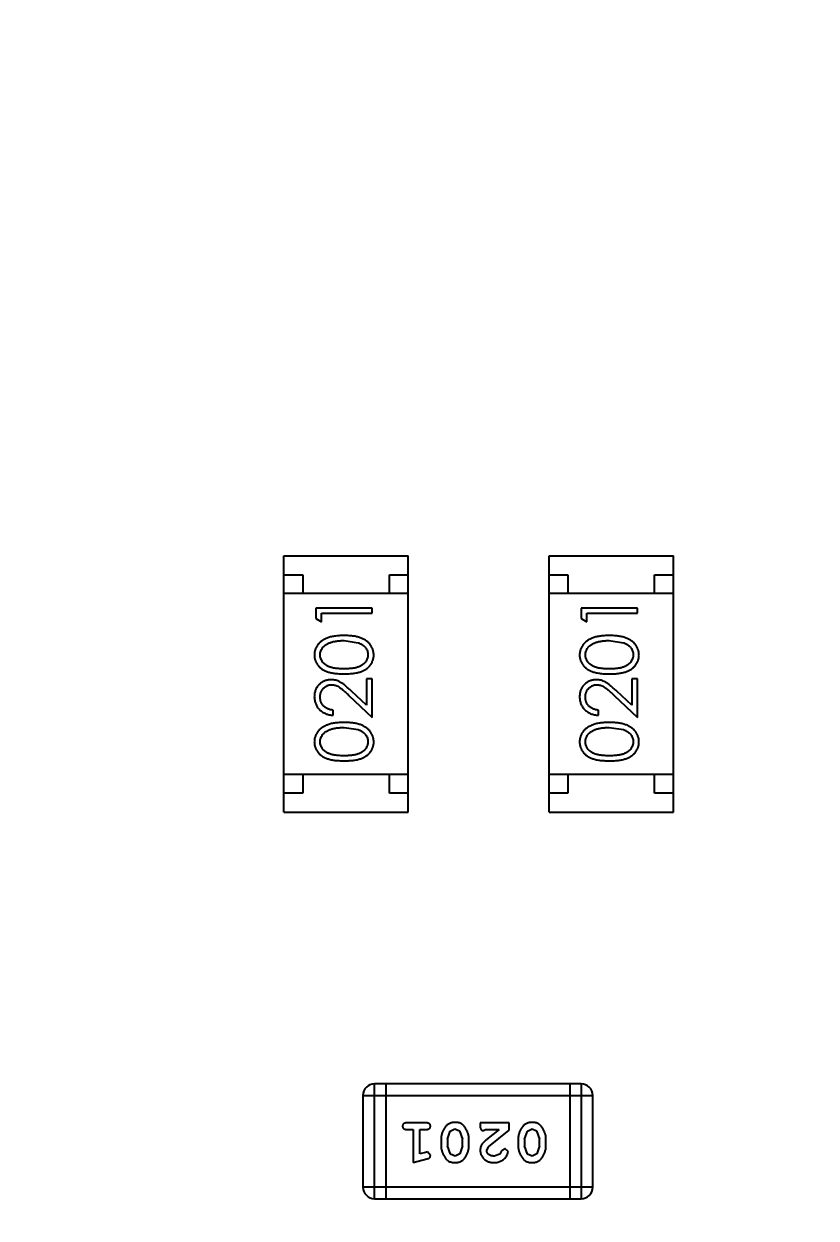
# Model space of a CAD drawing. Header units: inches. Extents: x -37.2 to 29.4, y -3.8 to 37.3.
# Drawn here: x -26.985 to -24.882, y 21.794 to 24.965 of the extents above; entities that cross this region are included whole.
import ezdxf

# ---------------------------------------------------------------- set-up
doc = ezdxf.new("R2010")
doc.units = ezdxf.units.IN
doc.header["$LTSCALE"] = 1.21
doc.header["$MEASUREMENT"] = 0
doc.header["$PDMODE"] = 3
doc.header["$PDSIZE"] = 0.3125
doc.layers.get('0').update_dxf_attribs({"linetype": 'CONTINUOUS'})
doc.layers.get('Defpoints').update_dxf_attribs({"linetype": 'CONTINUOUS'})
doc.layers.add('DIM', color=3, linetype='CONTINUOUS')
doc.styles.get("Standard").update_dxf_attribs({"font": 'txt', "width": 0.8})
doc.dimstyles.get("Standard").update_dxf_attribs({"dimtxt": 0.15625, "dimasz": 0.1875, "dimexe": 0.125, "dimexo": 0.0625, "dimgap": 0.09, "dimtad": 0, "dimtih": 1, "dimtoh": 1, "dimzin": 4, "dimdsep": 46, "dimtxsty": 'STANDARD', "dimblk": '_FILLED', "dimblk1": '_FILLED', "dimblk2": '_FILLED', "dimcen": 0.09, "dimazin": 1, "dimtp": 0.01, "dimtm": 0.01, "dimtfac": 1, "dimtofl": 0, "dimtmove": 0, "dimatfit": 3, "dimldrblk": '_FILLED', "dimfxl": 1, "dimtolj": 1, "dimtzin": 4, "dimarcsym": 0})

# ---------------------------------------------------------------- blocks, each defined once
blk = doc.blocks.new('_FILLED')
at = {"color": 0, "linetype": 'ByBlock'}
blk.add_solid([(0, 0), (-1, 0.1667), (-1, -0.1667)], dxfattribs=at)
blk = doc.blocks.new('*D5')
at = {"layer": 'Defpoints', "color": 0}
for p in [(-36.4962, 28.4485), (-28.0296, 28.4485), (-12.0218, 0.4472)]:
    blk.add_point(p, dxfattribs=at)
at = {"layer": 'DIM', "color": 0, "lineweight": -2}
for p, q in [((-28.0921, 28.4485), (-36.6212, 28.4485)), ((-36.4962, 27.4485), (-36.4962, 16.0045)), ((-36.4962, 1.4472), (-36.4962, 12.8912)), ((-12.0843, 0.4472), (-36.6212, 0.4472))]:
    blk.add_line(p, q, dxfattribs=at)
for p, rotation in [((-36.4962, 28.4485), 90), ((-36.4962, 0.4472), 270)]:
    blk.add_blockref('_FILLED', p, dxfattribs=dict(at, rotation=rotation))
at = {"layer": 'DIM', "color": 0, "insert": (-36.4962, 14.4478), "char_height": 1, "attachment_point": 5, "rotation": 90}
blk.add_mtext('\\A1;28.00', dxfattribs=at)

msp = doc.modelspace()

# ---------------------------------------------------------------- linework, layer by layer
at = {"color": 7, "linetype": 'Continuous'}
for p, q in [((-26.2949, 22.8724), (-26.2949, 23.5524)), ((-26.2949, 23.5524), (-25.9649, 23.5524)), ((-25.9649, 22.8724), (-25.9649, 23.5524)), ((-25.591, 22.8724), (-25.591, 23.5524)), ((-25.591, 23.5524), (-25.261, 23.5524)), ((-25.261, 22.8724), (-25.261, 23.5524)), ((-26.2949, 23.5024), (-26.2449, 23.5024)), ((-26.2449, 23.5024), (-26.2449, 23.4524)), ((-26.0149, 23.4524), (-26.0149, 23.5024)), ((-26.0149, 23.5024), (-25.9649, 23.5024)), ((-25.591, 23.5024), (-25.541, 23.5024)), ((-25.541, 23.5024), (-25.541, 23.4524)), ((-25.311, 23.4524), (-25.311, 23.5024)), ((-25.311, 23.5024), (-25.261, 23.5024)), ((-25.9649, 23.4524), (-26.2949, 23.4524)), ((-25.261, 23.4524), (-25.591, 23.4524)), ((-26.2102, 23.4142), (-26.2102, 23.3865)), ((-26.0602, 23.4142), (-26.2102, 23.4142)), ((-26.0602, 23.4008), (-26.0602, 23.4142)), ((-25.5063, 23.4142), (-25.5063, 23.3864)), ((-25.3563, 23.4142), (-25.5063, 23.4142)), ((-25.3563, 23.4007), (-25.3563, 23.4142)), ((-26.2102, 23.3865), (-26.1948, 23.3777)), ((-26.1948, 23.3777), (-26.1948, 23.4008)), ((-26.1948, 23.4008), (-26.0602, 23.4008)), ((-25.5063, 23.3864), (-25.4909, 23.3776)), ((-25.4909, 23.3776), (-25.4909, 23.4007)), ((-25.4909, 23.4007), (-25.3563, 23.4007)), ((-26.1352, 23.3277), (-26.0975, 23.322)), ((-25.4313, 23.3276), (-25.3936, 23.322)), ((-26.0756, 23.2258), (-26.0756, 23.156)), ((-26.0602, 23.2258), (-26.0756, 23.2258)), ((-26.0602, 23.1238), (-26.0602, 23.2258)), ((-25.3717, 23.2257), (-25.3717, 23.1559)), ((-25.3563, 23.2257), (-25.3717, 23.2257)), ((-25.3563, 23.1238), (-25.3563, 23.2257)), ((-26.1223, 23.182), (-26.0602, 23.1238)), ((-26.0756, 23.156), (-26.1156, 23.1935)), ((-25.4184, 23.182), (-25.3563, 23.1238)), ((-25.3717, 23.1559), (-25.4117, 23.1934)), ((-26.1641, 23.1296), (-26.1641, 23.1431)), ((-25.4602, 23.1296), (-25.4602, 23.143)), ((-26.1352, 23.0969), (-26.0975, 23.0912)), ((-25.4313, 23.0969), (-25.3936, 23.0912)), ((-25.9649, 22.9724), (-26.2949, 22.9724)), ((-26.2449, 22.9724), (-26.2449, 22.9224)), ((-26.0149, 22.9224), (-26.0149, 22.9724)), ((-25.261, 22.9724), (-25.591, 22.9724)), ((-25.541, 22.9724), (-25.541, 22.9224)), ((-25.311, 22.9224), (-25.311, 22.9724)), ((-26.2449, 22.9224), (-26.2949, 22.9224)), ((-25.9649, 22.9224), (-26.0149, 22.9224)), ((-25.541, 22.9224), (-25.591, 22.9224)), ((-25.261, 22.9224), (-25.311, 22.9224)), ((-26.2949, 22.8724), (-25.9649, 22.8724)), ((-25.591, 22.8724), (-25.261, 22.8724)), ((-26.0545, 21.8458), (-26.0545, 22.1506)), ((-25.5058, 22.1505), (-26.0545, 22.1506)), ((-26.024, 22.1506), (-26.024, 21.8458)), ((-25.5363, 22.1505), (-25.5364, 21.8457)), ((-25.5058, 22.1505), (-25.5059, 21.8457)), ((-26.085, 22.1201), (-26.085, 21.8763)), ((-26.085, 22.1201), (-25.4754, 22.1201)), ((-25.4754, 21.8762), (-25.4754, 22.1201)), ((-25.917, 22.0469), (-25.969, 22.0469)), ((-25.7739, 22.0469), (-25.7739, 22.0391)), ((-25.6968, 22.0469), (-25.7739, 22.0469)), ((-25.6968, 22.028), (-25.6968, 22.0469)), ((-25.969, 22.0296), (-25.9517, 22.0296)), ((-25.9517, 22.0296), (-25.9517, 21.9415)), ((-25.9344, 21.9647), (-25.9343, 22.0296)), ((-25.9343, 22.0296), (-25.917, 22.0296)), ((-25.8604, 22.0036), (-25.8532, 22.0254)), ((-25.8532, 22.0254), (-25.8409, 22.0312)), ((-25.8409, 22.0312), (-25.8287, 22.0259)), ((-25.8287, 22.0259), (-25.8211, 22.0036)), ((-25.7652, 22.0265), (-25.7597, 22.0296)), ((-25.7597, 22.0296), (-25.7235, 22.0296)), ((-25.7235, 22.0296), (-25.7571, 22.0026)), ((-25.7518, 21.9831), (-25.6968, 22.028)), ((-25.6559, 22.0036), (-25.6486, 22.0254)), ((-25.6486, 22.0254), (-25.6364, 22.0312)), ((-25.6364, 22.0312), (-25.6242, 22.0259)), ((-25.6242, 22.0259), (-25.6166, 22.0036)), ((-25.8777, 22.0039), (-25.8777, 21.9861)), ((-25.8604, 22.0036), (-25.8604, 21.9864)), ((-25.8528, 21.9641), (-25.8604, 21.9864)), ((-25.8211, 21.9864), (-25.8283, 21.9646)), ((-25.8211, 21.9864), (-25.8211, 22.0036)), ((-25.8038, 21.9861), (-25.8038, 22.0039)), ((-25.7566, 21.9734), (-25.7518, 21.9831)), ((-25.7088, 21.9793), (-25.7173, 21.9727)), ((-25.7, 21.9708), (-25.7088, 21.9793)), ((-25.6732, 22.0039), (-25.6732, 21.9861)), ((-25.6559, 22.0036), (-25.6559, 21.9864)), ((-25.6483, 21.9641), (-25.6559, 21.9864)), ((-25.6166, 21.9864), (-25.6238, 21.9646)), ((-25.6166, 21.9864), (-25.6166, 22.0036)), ((-25.5993, 21.9861), (-25.5993, 22.0039)), ((-25.9517, 21.9415), (-25.9151, 21.9514)), ((-25.9193, 21.9688), (-25.9344, 21.9647)), ((-25.9139, 21.9699), (-25.9193, 21.9688)), ((-25.906, 21.9606), (-25.9139, 21.9699)), ((-25.8407, 21.9588), (-25.8528, 21.9641)), ((-25.8283, 21.9646), (-25.8407, 21.9588)), ((-25.7222, 21.9642), (-25.7371, 21.9588)), ((-25.7173, 21.9727), (-25.7222, 21.9642)), ((-25.6362, 21.9588), (-25.6483, 21.9641)), ((-25.6238, 21.9646), (-25.6362, 21.9588)), ((-25.4754, 21.8762), (-26.085, 21.8763)), ((-26.0545, 21.8458), (-25.5059, 21.8457))]:
    msp.add_line(p, q, dxfattribs=at)
for centre, start, end in [((-26.0545, 22.1201), 89.9955, 179.9955), ((-25.5059, 22.1201), 359.9955, 89.9955), ((-26.0545, 21.8763), 179.9955, 269.9955), ((-25.5059, 21.8762), 269.9955, 359.9955)]:
    msp.add_arc(centre, 0.0305, start, end, dxfattribs=at)
for points, knots in [([(-26.1351, 23.3411), (-26.1374, 23.3411), (-26.1419, 23.3411), (-26.1485, 23.3408), (-26.1547, 23.3402), (-26.1605, 23.3395), (-26.166, 23.3385), (-26.1711, 23.3374), (-26.1759, 23.336), (-26.1803, 23.3344), (-26.1844, 23.3326), (-26.1882, 23.3306), (-26.1918, 23.3285), (-26.1951, 23.3263), (-26.1981, 23.3239), (-26.2009, 23.3213), (-26.2034, 23.3186), (-26.2057, 23.3157), (-26.2077, 23.3127), (-26.2094, 23.3096), (-26.2108, 23.3065), (-26.212, 23.3032), (-26.2129, 23.2999), (-26.2136, 23.2965), (-26.214, 23.2929), (-26.214, 23.2906), (-26.214, 23.2894)], [0, 0, 0, 0, 0.065278, 0.127205, 0.186168, 0.241675, 0.294115, 0.343609, 0.390387, 0.434463, 0.476646, 0.517002, 0.555936, 0.593716, 0.630057, 0.665601, 0.700745, 0.734917, 0.768681, 0.802087, 0.834849, 0.867433, 0.900138, 0.932806, 0.966212, 1, 1, 1, 1]), ([(-26.0564, 23.2894), (-26.0564, 23.2906), (-26.0564, 23.2929), (-26.0569, 23.2964), (-26.0575, 23.2999), (-26.0584, 23.3032), (-26.0597, 23.3065), (-26.0611, 23.3097), (-26.0628, 23.3128), (-26.0648, 23.3158), (-26.0671, 23.3187), (-26.0696, 23.3214), (-26.0724, 23.324), (-26.0754, 23.3264), (-26.0787, 23.3287), (-26.0823, 23.3307), (-26.0861, 23.3327), (-26.0902, 23.3345), (-26.0946, 23.3361), (-26.0993, 23.3374), (-26.1044, 23.3386), (-26.1098, 23.3395), (-26.1157, 23.3402), (-26.1218, 23.3408), (-26.1284, 23.3411), (-26.1328, 23.3411), (-26.1351, 23.3411)], [0, 0, 0, 0, 0.033824, 0.067298, 0.10028, 0.133019, 0.165736, 0.198792, 0.232372, 0.266409, 0.301016, 0.336196, 0.371972, 0.408574, 0.446394, 0.485225, 0.525372, 0.567224, 0.611081, 0.65775, 0.70702, 0.759235, 0.814484, 0.873227, 0.934937, 1, 1, 1, 1]), ([(-25.4312, 23.3411), (-25.4335, 23.3411), (-25.438, 23.341), (-25.4446, 23.3407), (-25.4508, 23.3402), (-25.4566, 23.3395), (-25.4621, 23.3385), (-25.4672, 23.3373), (-25.472, 23.3359), (-25.4764, 23.3343), (-25.4805, 23.3325), (-25.4843, 23.3306), (-25.4879, 23.3285), (-25.4912, 23.3262), (-25.4942, 23.3238), (-25.497, 23.3213), (-25.4995, 23.3185), (-25.5018, 23.3157), (-25.5037, 23.3127), (-25.5054, 23.3096), (-25.5069, 23.3064), (-25.5081, 23.3032), (-25.509, 23.2998), (-25.5097, 23.2964), (-25.5101, 23.2929), (-25.5101, 23.2905), (-25.5101, 23.2893)], [0, 0, 0, 0, 0.065278, 0.127205, 0.186168, 0.241675, 0.294115, 0.343609, 0.390387, 0.434463, 0.476646, 0.517002, 0.555936, 0.593716, 0.630057, 0.665601, 0.700745, 0.734917, 0.768681, 0.802087, 0.834849, 0.867433, 0.900138, 0.932806, 0.966212, 1, 1, 1, 1]), ([(-25.3524, 23.2893), (-25.3525, 23.2905), (-25.3525, 23.2929), (-25.353, 23.2964), (-25.3536, 23.2998), (-25.3545, 23.3032), (-25.3558, 23.3064), (-25.3572, 23.3096), (-25.3589, 23.3127), (-25.3609, 23.3158), (-25.3632, 23.3186), (-25.3657, 23.3214), (-25.3685, 23.324), (-25.3715, 23.3264), (-25.3748, 23.3286), (-25.3784, 23.3307), (-25.3822, 23.3326), (-25.3863, 23.3344), (-25.3907, 23.336), (-25.3954, 23.3373), (-25.4005, 23.3385), (-25.4059, 23.3395), (-25.4118, 23.3402), (-25.4179, 23.3407), (-25.4245, 23.341), (-25.4289, 23.3411), (-25.4312, 23.3411)], [0, 0, 0, 0, 0.033824, 0.067298, 0.10028, 0.133019, 0.165736, 0.198792, 0.232372, 0.266409, 0.301016, 0.336196, 0.371972, 0.408574, 0.446394, 0.485225, 0.525372, 0.567224, 0.611081, 0.65775, 0.70702, 0.759235, 0.814484, 0.873227, 0.934937, 1, 1, 1, 1]), ([(-26.1987, 23.2898), (-26.1986, 23.2915), (-26.1984, 23.2948), (-26.1972, 23.2996), (-26.195, 23.3043), (-26.1927, 23.308), (-26.1904, 23.3109), (-26.1884, 23.3129), (-26.1862, 23.3149), (-26.1837, 23.3167), (-26.181, 23.3184), (-26.178, 23.3199), (-26.1748, 23.3214), (-26.1714, 23.3227), (-26.1677, 23.3239), (-26.1638, 23.3249), (-26.1597, 23.3257), (-26.1553, 23.3265), (-26.1506, 23.327), (-26.1457, 23.3274), (-26.1405, 23.3276), (-26.137, 23.3277), (-26.1352, 23.3277)], [0, 0, 0, 0, 0.059689, 0.119507, 0.181075, 0.246162, 0.279894, 0.314468, 0.350403, 0.387474, 0.426147, 0.466624, 0.508745, 0.553328, 0.600058, 0.649177, 0.700552, 0.754894, 0.811825, 0.871514, 0.934319, 1, 1, 1, 1]), ([(-26.0975, 23.322), (-26.0964, 23.3216), (-26.0944, 23.3209), (-26.0915, 23.3195), (-26.0887, 23.3181), (-26.0862, 23.3165), (-26.0839, 23.3147), (-26.0818, 23.3129), (-26.0799, 23.3109), (-26.0776, 23.308), (-26.0753, 23.3044), (-26.0733, 23.2997), (-26.0719, 23.2948), (-26.0718, 23.2915), (-26.0717, 23.2898)], [0, 0, 0, 0, 0.075949, 0.148549, 0.218996, 0.286119, 0.351826, 0.416074, 0.478265, 0.540325, 0.660405, 0.774606, 0.887187, 1, 1, 1, 1]), ([(-25.4948, 23.2898), (-25.4947, 23.2914), (-25.4945, 23.2947), (-25.4933, 23.2996), (-25.4911, 23.3042), (-25.4888, 23.308), (-25.4865, 23.3108), (-25.4845, 23.3129), (-25.4823, 23.3148), (-25.4798, 23.3166), (-25.4771, 23.3183), (-25.4741, 23.3199), (-25.4709, 23.3213), (-25.4675, 23.3227), (-25.4638, 23.3238), (-25.4599, 23.3249), (-25.4558, 23.3257), (-25.4514, 23.3264), (-25.4467, 23.3269), (-25.4418, 23.3274), (-25.4366, 23.3276), (-25.4331, 23.3276), (-25.4313, 23.3276)], [0, 0, 0, 0, 0.059689, 0.119507, 0.181075, 0.246162, 0.279894, 0.314468, 0.350403, 0.387474, 0.426147, 0.466624, 0.508745, 0.553328, 0.600058, 0.649177, 0.700552, 0.754894, 0.811825, 0.871514, 0.934319, 1, 1, 1, 1]), ([(-25.3936, 23.322), (-25.3925, 23.3216), (-25.3905, 23.3208), (-25.3876, 23.3195), (-25.3848, 23.318), (-25.3823, 23.3164), (-25.38, 23.3147), (-25.3779, 23.3128), (-25.3759, 23.3108), (-25.3737, 23.308), (-25.3713, 23.3043), (-25.3694, 23.2996), (-25.368, 23.2948), (-25.3679, 23.2914), (-25.3678, 23.2898)], [0, 0, 0, 0, 0.075949, 0.148549, 0.218996, 0.286119, 0.351826, 0.416074, 0.478265, 0.540325, 0.660405, 0.774606, 0.887187, 1, 1, 1, 1]), ([(-26.214, 23.2894), (-26.214, 23.2882), (-26.214, 23.2859), (-26.2136, 23.2824), (-26.2129, 23.279), (-26.212, 23.2758), (-26.2108, 23.2725), (-26.2094, 23.2694), (-26.2076, 23.2664), (-26.2057, 23.2634), (-26.2035, 23.2606), (-26.201, 23.258), (-26.1983, 23.2555), (-26.1954, 23.2532), (-26.1921, 23.251), (-26.1887, 23.249), (-26.185, 23.2472), (-26.181, 23.2455), (-26.1767, 23.244), (-26.172, 23.2427), (-26.1669, 23.2416), (-26.1614, 23.2408), (-26.1554, 23.2401), (-26.149, 23.2396), (-26.1422, 23.2393), (-26.1375, 23.2392), (-26.1351, 23.2392)], [0, 0, 0, 0, 0.033742, 0.066533, 0.099153, 0.13154, 0.164087, 0.196563, 0.229707, 0.263315, 0.297504, 0.331686, 0.366482, 0.4021, 0.438958, 0.476748, 0.515985, 0.556589, 0.599519, 0.645765, 0.695487, 0.748721, 0.805687, 0.866754, 0.931405, 1, 1, 1, 1]), ([(-26.1352, 23.2527), (-26.1372, 23.2527), (-26.1411, 23.2527), (-26.1468, 23.253), (-26.1521, 23.2533), (-26.157, 23.2538), (-26.1615, 23.2544), (-26.1656, 23.2553), (-26.1694, 23.2562), (-26.1728, 23.2573), (-26.1759, 23.2585), (-26.1788, 23.2599), (-26.1815, 23.2614), (-26.184, 23.263), (-26.1864, 23.2647), (-26.1885, 23.2666), (-26.1904, 23.2686), (-26.1927, 23.2715), (-26.195, 23.2752), (-26.1972, 23.2799), (-26.1984, 23.2849), (-26.1986, 23.2882), (-26.1987, 23.2898)], [0, 0, 0, 0, 0.073302, 0.142286, 0.206253, 0.266017, 0.321612, 0.372532, 0.419497, 0.462398, 0.502825, 0.541489, 0.579034, 0.615143, 0.650298, 0.684912, 0.718701, 0.752189, 0.817245, 0.879117, 0.939613, 1, 1, 1, 1]), ([(-26.0717, 23.2898), (-26.0718, 23.2882), (-26.072, 23.2849), (-26.0733, 23.28), (-26.0754, 23.2753), (-26.0777, 23.2715), (-26.08, 23.2686), (-26.082, 23.2666), (-26.0841, 23.2647), (-26.0864, 23.2629), (-26.0889, 23.2613), (-26.0917, 23.2598), (-26.0945, 23.2585), (-26.0977, 23.2572), (-26.1011, 23.2561), (-26.1048, 23.2552), (-26.109, 23.2544), (-26.1135, 23.2538), (-26.1184, 23.2533), (-26.1237, 23.253), (-26.1293, 23.2527), (-26.1332, 23.2527), (-26.1352, 23.2527)], [0, 0, 0, 0, 0.060034, 0.120278, 0.182348, 0.247919, 0.281641, 0.315701, 0.350322, 0.385703, 0.421819, 0.459196, 0.497866, 0.538301, 0.58121, 0.628183, 0.679403, 0.734699, 0.794074, 0.858416, 0.927049, 1, 1, 1, 1]), ([(-26.1351, 23.2392), (-26.1328, 23.2392), (-26.1281, 23.2393), (-26.1214, 23.2396), (-26.115, 23.2401), (-26.1091, 23.2408), (-26.1035, 23.2417), (-26.0984, 23.2427), (-26.0937, 23.2441), (-26.0893, 23.2456), (-26.0853, 23.2473), (-26.0816, 23.2491), (-26.0781, 23.2511), (-26.0749, 23.2533), (-26.0719, 23.2556), (-26.0692, 23.2581), (-26.0668, 23.2608), (-26.0646, 23.2635), (-26.0627, 23.2665), (-26.061, 23.2695), (-26.0595, 23.2726), (-26.0584, 23.2758), (-26.0575, 23.279), (-26.0568, 23.2824), (-26.0564, 23.2859), (-26.0564, 23.2882), (-26.0564, 23.2894)], [0, 0, 0, 0, 0.068113, 0.132564, 0.193427, 0.250218, 0.303569, 0.353576, 0.400235, 0.443586, 0.484619, 0.524292, 0.56238, 0.599049, 0.63494, 0.669782, 0.704009, 0.737842, 0.771098, 0.803896, 0.836415, 0.868639, 0.900715, 0.933378, 0.966213, 1, 1, 1, 1]), ([(-25.5101, 23.2893), (-25.5101, 23.2882), (-25.5101, 23.2858), (-25.5097, 23.2824), (-25.509, 23.279), (-25.5081, 23.2757), (-25.5069, 23.2725), (-25.5055, 23.2694), (-25.5037, 23.2663), (-25.5018, 23.2634), (-25.4996, 23.2606), (-25.4971, 23.2579), (-25.4944, 23.2555), (-25.4915, 23.2531), (-25.4882, 23.251), (-25.4848, 23.2489), (-25.4811, 23.2471), (-25.4771, 23.2454), (-25.4728, 23.244), (-25.4681, 23.2427), (-25.463, 23.2416), (-25.4575, 23.2407), (-25.4515, 23.24), (-25.4451, 23.2395), (-25.4383, 23.2392), (-25.4336, 23.2392), (-25.4312, 23.2392)], [0, 0, 0, 0, 0.033742, 0.066533, 0.099153, 0.13154, 0.164087, 0.196563, 0.229707, 0.263315, 0.297504, 0.331686, 0.366482, 0.4021, 0.438958, 0.476748, 0.515985, 0.556589, 0.599519, 0.645765, 0.695487, 0.748721, 0.805687, 0.866754, 0.931405, 1, 1, 1, 1]), ([(-25.4313, 23.2526), (-25.4333, 23.2526), (-25.4372, 23.2527), (-25.4429, 23.2529), (-25.4482, 23.2533), (-25.4531, 23.2538), (-25.4576, 23.2544), (-25.4617, 23.2552), (-25.4655, 23.2561), (-25.4689, 23.2572), (-25.472, 23.2585), (-25.4749, 23.2598), (-25.4776, 23.2613), (-25.4801, 23.2629), (-25.4825, 23.2647), (-25.4846, 23.2666), (-25.4865, 23.2686), (-25.4888, 23.2715), (-25.4911, 23.2752), (-25.4933, 23.2799), (-25.4945, 23.2848), (-25.4947, 23.2881), (-25.4948, 23.2898)], [0, 0, 0, 0, 0.073302, 0.142286, 0.206253, 0.266017, 0.321612, 0.372532, 0.419497, 0.462398, 0.502825, 0.541489, 0.579034, 0.615143, 0.650298, 0.684912, 0.718701, 0.752189, 0.817245, 0.879117, 0.939613, 1, 1, 1, 1]), ([(-25.3678, 23.2898), (-25.3679, 23.2881), (-25.3681, 23.2848), (-25.3694, 23.2799), (-25.3715, 23.2752), (-25.3738, 23.2714), (-25.3761, 23.2686), (-25.3781, 23.2665), (-25.3802, 23.2646), (-25.3825, 23.2629), (-25.385, 23.2612), (-25.3877, 23.2598), (-25.3906, 23.2584), (-25.3938, 23.2572), (-25.3972, 23.2561), (-25.4009, 23.2552), (-25.4051, 23.2544), (-25.4096, 23.2537), (-25.4145, 23.2533), (-25.4198, 23.2529), (-25.4254, 23.2527), (-25.4293, 23.2526), (-25.4313, 23.2526)], [0, 0, 0, 0, 0.060034, 0.120278, 0.182348, 0.247919, 0.281641, 0.315701, 0.350322, 0.385703, 0.421819, 0.459196, 0.497866, 0.538301, 0.58121, 0.628183, 0.679403, 0.734699, 0.794074, 0.858416, 0.927049, 1, 1, 1, 1]), ([(-25.4312, 23.2392), (-25.4289, 23.2392), (-25.4242, 23.2392), (-25.4175, 23.2395), (-25.4111, 23.24), (-25.4052, 23.2407), (-25.3996, 23.2416), (-25.3945, 23.2427), (-25.3897, 23.244), (-25.3854, 23.2455), (-25.3814, 23.2472), (-25.3777, 23.2491), (-25.3742, 23.2511), (-25.371, 23.2533), (-25.368, 23.2556), (-25.3653, 23.258), (-25.3629, 23.2607), (-25.3607, 23.2635), (-25.3588, 23.2664), (-25.3571, 23.2694), (-25.3556, 23.2725), (-25.3545, 23.2757), (-25.3536, 23.279), (-25.3529, 23.2824), (-25.3525, 23.2858), (-25.3525, 23.2881), (-25.3524, 23.2893)], [0, 0, 0, 0, 0.068113, 0.132564, 0.193427, 0.250218, 0.303569, 0.353576, 0.400235, 0.443586, 0.484619, 0.524292, 0.56238, 0.599049, 0.63494, 0.669782, 0.704009, 0.737842, 0.771098, 0.803896, 0.836415, 0.868639, 0.900715, 0.933378, 0.966213, 1, 1, 1, 1]), ([(-26.1695, 23.2238), (-26.1709, 23.2238), (-26.1739, 23.2237), (-26.1782, 23.2231), (-26.1823, 23.2221), (-26.1863, 23.2208), (-26.1902, 23.219), (-26.1939, 23.2168), (-26.1975, 23.2143), (-26.2008, 23.2114), (-26.204, 23.2082), (-26.2066, 23.2046), (-26.2089, 23.2009), (-26.2108, 23.1969), (-26.2123, 23.1926), (-26.2133, 23.1881), (-26.2139, 23.1834), (-26.214, 23.1802), (-26.2141, 23.1785)], [0, 0, 0, 0, 0.06271, 0.123347, 0.183401, 0.242828, 0.302097, 0.36242, 0.423725, 0.487032, 0.550491, 0.612709, 0.674265, 0.73617, 0.799211, 0.863483, 0.930525, 1, 1, 1, 1]), ([(-26.1156, 23.1935), (-26.1172, 23.1949), (-26.1202, 23.1977), (-26.1245, 23.2016), (-26.1286, 23.2052), (-26.1325, 23.2084), (-26.1361, 23.2113), (-26.1395, 23.2137), (-26.1427, 23.2158), (-26.1465, 23.2182), (-26.1512, 23.2205), (-26.1571, 23.2224), (-26.1632, 23.2236), (-26.1674, 23.2238), (-26.1695, 23.2238)], [0, 0, 0, 0, 0.09953, 0.192079, 0.277712, 0.357454, 0.429648, 0.495771, 0.555538, 0.608657, 0.707578, 0.804328, 0.901298, 1, 1, 1, 1]), ([(-25.4656, 23.2238), (-25.467, 23.2238), (-25.47, 23.2237), (-25.4743, 23.2231), (-25.4784, 23.2221), (-25.4824, 23.2208), (-25.4863, 23.2189), (-25.49, 23.2168), (-25.4936, 23.2142), (-25.4969, 23.2113), (-25.5, 23.2081), (-25.5027, 23.2046), (-25.505, 23.2008), (-25.5069, 23.1968), (-25.5084, 23.1926), (-25.5094, 23.1881), (-25.51, 23.1834), (-25.5101, 23.1801), (-25.5102, 23.1785)], [0, 0, 0, 0, 0.06271, 0.123347, 0.183401, 0.242828, 0.302097, 0.36242, 0.423725, 0.487032, 0.550491, 0.612709, 0.674265, 0.73617, 0.799211, 0.863483, 0.930525, 1, 1, 1, 1]), ([(-25.4117, 23.1934), (-25.4133, 23.1949), (-25.4163, 23.1977), (-25.4206, 23.2016), (-25.4247, 23.2052), (-25.4286, 23.2084), (-25.4322, 23.2112), (-25.4356, 23.2137), (-25.4388, 23.2158), (-25.4426, 23.2181), (-25.4473, 23.2204), (-25.4532, 23.2223), (-25.4593, 23.2236), (-25.4635, 23.2237), (-25.4656, 23.2238)], [0, 0, 0, 0, 0.09953, 0.192079, 0.277712, 0.357454, 0.429648, 0.495771, 0.555538, 0.608657, 0.707578, 0.804328, 0.901298, 1, 1, 1, 1]), ([(-26.1987, 23.1778), (-26.1986, 23.179), (-26.1986, 23.1812), (-26.1981, 23.1844), (-26.1975, 23.1875), (-26.1965, 23.1905), (-26.1952, 23.1933), (-26.1937, 23.196), (-26.1918, 23.1986), (-26.1897, 23.201), (-26.1874, 23.2032), (-26.185, 23.2051), (-26.1825, 23.2067), (-26.1799, 23.2081), (-26.1771, 23.2091), (-26.1743, 23.2098), (-26.1713, 23.2103), (-26.1693, 23.2104), (-26.1683, 23.2104)], [0, 0, 0, 0, 0.068027, 0.133505, 0.19695, 0.26027, 0.322741, 0.384982, 0.448465, 0.513424, 0.578224, 0.640011, 0.700094, 0.760067, 0.819012, 0.877878, 0.938035, 1, 1, 1, 1]), ([(-26.1683, 23.2104), (-26.1666, 23.2103), (-26.1634, 23.2102), (-26.1586, 23.2092), (-26.154, 23.2075), (-26.1501, 23.2055), (-26.147, 23.2034), (-26.1443, 23.2015), (-26.1414, 23.1992), (-26.1381, 23.1965), (-26.1346, 23.1935), (-26.1308, 23.19), (-26.1266, 23.1862), (-26.1238, 23.1834), (-26.1223, 23.182)], [0, 0, 0, 0, 0.088014, 0.174976, 0.2638, 0.355443, 0.406413, 0.465519, 0.533076, 0.609353, 0.693899, 0.787171, 0.889197, 1, 1, 1, 1]), ([(-25.4948, 23.1778), (-25.4947, 23.1789), (-25.4947, 23.1811), (-25.4942, 23.1844), (-25.4936, 23.1875), (-25.4926, 23.1904), (-25.4913, 23.1933), (-25.4898, 23.196), (-25.4879, 23.1985), (-25.4858, 23.2009), (-25.4835, 23.2031), (-25.4811, 23.205), (-25.4786, 23.2067), (-25.476, 23.208), (-25.4732, 23.2091), (-25.4704, 23.2098), (-25.4674, 23.2103), (-25.4654, 23.2103), (-25.4644, 23.2103)], [0, 0, 0, 0, 0.068027, 0.133505, 0.19695, 0.26027, 0.322741, 0.384982, 0.448465, 0.513424, 0.578224, 0.640011, 0.700094, 0.760067, 0.819012, 0.877878, 0.938035, 1, 1, 1, 1]), ([(-25.4644, 23.2103), (-25.4627, 23.2103), (-25.4595, 23.2101), (-25.4547, 23.2091), (-25.4501, 23.2074), (-25.4462, 23.2054), (-25.4431, 23.2034), (-25.4404, 23.2015), (-25.4375, 23.1991), (-25.4342, 23.1965), (-25.4307, 23.1934), (-25.4268, 23.19), (-25.4227, 23.1861), (-25.4199, 23.1834), (-25.4184, 23.182)], [0, 0, 0, 0, 0.088014, 0.174976, 0.2638, 0.355443, 0.406413, 0.465519, 0.533076, 0.609353, 0.693899, 0.787171, 0.889197, 1, 1, 1, 1]), ([(-26.2141, 23.1785), (-26.214, 23.1769), (-26.2139, 23.1736), (-26.2133, 23.1687), (-26.2121, 23.1641), (-26.2106, 23.1597), (-26.2086, 23.1555), (-26.2062, 23.1514), (-26.2033, 23.1476), (-26.2, 23.1441), (-26.1964, 23.1408), (-26.1925, 23.1379), (-26.1884, 23.1355), (-26.184, 23.1335), (-26.1794, 23.1318), (-26.1745, 23.1307), (-26.1694, 23.1299), (-26.1658, 23.1297), (-26.1641, 23.1296)], [0, 0, 0, 0, 0.06445, 0.126725, 0.187421, 0.247417, 0.306749, 0.366595, 0.427749, 0.490235, 0.553031, 0.614805, 0.676505, 0.738096, 0.801021, 0.864897, 0.931209, 1, 1, 1, 1]), ([(-26.1641, 23.1431), (-26.1654, 23.1432), (-26.168, 23.1435), (-26.1718, 23.1442), (-26.1753, 23.1451), (-26.1786, 23.1464), (-26.1817, 23.1479), (-26.1846, 23.1496), (-26.1872, 23.1516), (-26.1896, 23.1539), (-26.1917, 23.1563), (-26.1936, 23.159), (-26.1952, 23.1617), (-26.1964, 23.1647), (-26.1974, 23.1678), (-26.1982, 23.171), (-26.1986, 23.1744), (-26.1986, 23.1767), (-26.1987, 23.1778)], [0, 0, 0, 0, 0.073648, 0.143686, 0.210962, 0.275557, 0.338064, 0.399311, 0.4594, 0.51934, 0.579024, 0.637809, 0.695959, 0.754122, 0.813113, 0.873453, 0.935561, 1, 1, 1, 1]), ([(-25.5102, 23.1785), (-25.5101, 23.1768), (-25.51, 23.1735), (-25.5094, 23.1687), (-25.5082, 23.1641), (-25.5067, 23.1596), (-25.5047, 23.1554), (-25.5023, 23.1514), (-25.4994, 23.1476), (-25.4961, 23.144), (-25.4925, 23.1408), (-25.4886, 23.1379), (-25.4845, 23.1354), (-25.4801, 23.1334), (-25.4754, 23.1318), (-25.4706, 23.1306), (-25.4654, 23.1298), (-25.4619, 23.1297), (-25.4602, 23.1296)], [0, 0, 0, 0, 0.06445, 0.126725, 0.187421, 0.247417, 0.306749, 0.366595, 0.427749, 0.490235, 0.553031, 0.614805, 0.676505, 0.738096, 0.801021, 0.864897, 0.931209, 1, 1, 1, 1]), ([(-25.4602, 23.143), (-25.4615, 23.1432), (-25.4641, 23.1434), (-25.4679, 23.1441), (-25.4714, 23.1451), (-25.4747, 23.1463), (-25.4778, 23.1478), (-25.4807, 23.1496), (-25.4833, 23.1516), (-25.4857, 23.1538), (-25.4878, 23.1563), (-25.4897, 23.1589), (-25.4913, 23.1617), (-25.4925, 23.1646), (-25.4935, 23.1677), (-25.4943, 23.1709), (-25.4947, 23.1743), (-25.4947, 23.1766), (-25.4948, 23.1778)], [0, 0, 0, 0, 0.073648, 0.143686, 0.210962, 0.275557, 0.338064, 0.399311, 0.4594, 0.51934, 0.579024, 0.637809, 0.695959, 0.754122, 0.813113, 0.873453, 0.935561, 1, 1, 1, 1]), ([(-26.1352, 23.1104), (-26.1375, 23.1104), (-26.1419, 23.1103), (-26.1485, 23.11), (-26.1547, 23.1095), (-26.1606, 23.1087), (-26.166, 23.1078), (-26.1712, 23.1066), (-26.1759, 23.1052), (-26.1803, 23.1036), (-26.1844, 23.1018), (-26.1883, 23.0999), (-26.1918, 23.0978), (-26.1951, 23.0955), (-26.1981, 23.0931), (-26.2009, 23.0905), (-26.2034, 23.0878), (-26.2057, 23.0849), (-26.2077, 23.082), (-26.2094, 23.0789), (-26.2108, 23.0757), (-26.212, 23.0724), (-26.2129, 23.0691), (-26.2136, 23.0657), (-26.214, 23.0622), (-26.214, 23.0598), (-26.2141, 23.0586)], [0, 0, 0, 0, 0.065278, 0.127205, 0.186168, 0.241675, 0.294115, 0.343609, 0.390387, 0.434463, 0.476646, 0.517002, 0.555936, 0.593716, 0.630057, 0.665601, 0.700745, 0.734917, 0.768681, 0.802087, 0.834849, 0.867433, 0.900138, 0.932806, 0.966212, 1, 1, 1, 1]), ([(-26.1987, 23.0591), (-26.1986, 23.0607), (-26.1984, 23.064), (-26.1972, 23.0688), (-26.195, 23.0735), (-26.1927, 23.0773), (-26.1904, 23.0801), (-26.1884, 23.0822), (-26.1862, 23.0841), (-26.1837, 23.0859), (-26.181, 23.0876), (-26.178, 23.0892), (-26.1749, 23.0906), (-26.1714, 23.0919), (-26.1678, 23.0931), (-26.1639, 23.0942), (-26.1597, 23.095), (-26.1553, 23.0957), (-26.1506, 23.0962), (-26.1457, 23.0967), (-26.1405, 23.0968), (-26.137, 23.0969), (-26.1352, 23.0969)], [0, 0, 0, 0, 0.059689, 0.119507, 0.181075, 0.246162, 0.279894, 0.314468, 0.350403, 0.387474, 0.426147, 0.466624, 0.508745, 0.553328, 0.600058, 0.649177, 0.700552, 0.754894, 0.811825, 0.871514, 0.934319, 1, 1, 1, 1]), ([(-26.0564, 23.0586), (-26.0564, 23.0598), (-26.0564, 23.0622), (-26.0569, 23.0657), (-26.0575, 23.0691), (-26.0585, 23.0725), (-26.0597, 23.0757), (-26.0611, 23.0789), (-26.0629, 23.082), (-26.0648, 23.085), (-26.0671, 23.0879), (-26.0696, 23.0906), (-26.0724, 23.0932), (-26.0755, 23.0957), (-26.0788, 23.0979), (-26.0823, 23.1), (-26.0861, 23.1019), (-26.0902, 23.1037), (-26.0946, 23.1053), (-26.0993, 23.1066), (-26.1044, 23.1078), (-26.1099, 23.1088), (-26.1157, 23.1095), (-26.1219, 23.11), (-26.1284, 23.1103), (-26.1329, 23.1104), (-26.1352, 23.1104)], [0, 0, 0, 0, 0.033824, 0.067298, 0.10028, 0.133019, 0.165736, 0.198792, 0.232372, 0.266409, 0.301016, 0.336196, 0.371972, 0.408574, 0.446394, 0.485225, 0.525372, 0.567224, 0.611081, 0.65775, 0.70702, 0.759235, 0.814484, 0.873227, 0.934937, 1, 1, 1, 1]), ([(-26.0975, 23.0912), (-26.0965, 23.0908), (-26.0944, 23.0901), (-26.0915, 23.0888), (-26.0888, 23.0873), (-26.0862, 23.0857), (-26.0839, 23.0839), (-26.0818, 23.0821), (-26.0799, 23.0801), (-26.0776, 23.0773), (-26.0753, 23.0736), (-26.0733, 23.0689), (-26.072, 23.064), (-26.0718, 23.0607), (-26.0718, 23.0591)], [0, 0, 0, 0, 0.075949, 0.148549, 0.218996, 0.286119, 0.351826, 0.416074, 0.478265, 0.540325, 0.660405, 0.774606, 0.887187, 1, 1, 1, 1]), ([(-25.4312, 23.1103), (-25.4336, 23.1103), (-25.438, 23.1103), (-25.4446, 23.11), (-25.4508, 23.1094), (-25.4567, 23.1087), (-25.4621, 23.1077), (-25.4673, 23.1066), (-25.472, 23.1051), (-25.4764, 23.1036), (-25.4805, 23.1017), (-25.4844, 23.0998), (-25.4879, 23.0977), (-25.4912, 23.0955), (-25.4942, 23.093), (-25.497, 23.0905), (-25.4995, 23.0878), (-25.5018, 23.0849), (-25.5038, 23.0819), (-25.5055, 23.0788), (-25.5069, 23.0757), (-25.5081, 23.0724), (-25.509, 23.0691), (-25.5097, 23.0656), (-25.5101, 23.0621), (-25.5101, 23.0598), (-25.5102, 23.0586)], [0, 0, 0, 0, 0.065278, 0.127205, 0.186168, 0.241675, 0.294115, 0.343609, 0.390387, 0.434463, 0.476646, 0.517002, 0.555936, 0.593716, 0.630057, 0.665601, 0.700745, 0.734917, 0.768681, 0.802087, 0.834849, 0.867433, 0.900138, 0.932806, 0.966212, 1, 1, 1, 1]), ([(-25.4948, 23.059), (-25.4947, 23.0607), (-25.4945, 23.0639), (-25.4933, 23.0688), (-25.4911, 23.0735), (-25.4888, 23.0772), (-25.4865, 23.0801), (-25.4845, 23.0821), (-25.4823, 23.0841), (-25.4798, 23.0859), (-25.4771, 23.0876), (-25.4741, 23.0891), (-25.471, 23.0906), (-25.4675, 23.0919), (-25.4639, 23.093), (-25.46, 23.0941), (-25.4558, 23.0949), (-25.4514, 23.0957), (-25.4467, 23.0962), (-25.4418, 23.0966), (-25.4366, 23.0968), (-25.4331, 23.0968), (-25.4313, 23.0969)], [0, 0, 0, 0, 0.059689, 0.119507, 0.181075, 0.246162, 0.279894, 0.314468, 0.350403, 0.387474, 0.426147, 0.466624, 0.508745, 0.553328, 0.600058, 0.649177, 0.700552, 0.754894, 0.811825, 0.871514, 0.934319, 1, 1, 1, 1]), ([(-25.3525, 23.0586), (-25.3525, 23.0597), (-25.3525, 23.0621), (-25.353, 23.0656), (-25.3536, 23.0691), (-25.3546, 23.0724), (-25.3558, 23.0757), (-25.3572, 23.0789), (-25.359, 23.082), (-25.3609, 23.085), (-25.3632, 23.0879), (-25.3657, 23.0906), (-25.3685, 23.0932), (-25.3716, 23.0956), (-25.3749, 23.0979), (-25.3784, 23.0999), (-25.3822, 23.1019), (-25.3863, 23.1036), (-25.3907, 23.1053), (-25.3954, 23.1066), (-25.4005, 23.1078), (-25.406, 23.1087), (-25.4118, 23.1094), (-25.4179, 23.11), (-25.4245, 23.1102), (-25.429, 23.1103), (-25.4312, 23.1103)], [0, 0, 0, 0, 0.033824, 0.067298, 0.10028, 0.133019, 0.165736, 0.198792, 0.232372, 0.266409, 0.301016, 0.336196, 0.371972, 0.408574, 0.446394, 0.485225, 0.525372, 0.567224, 0.611081, 0.65775, 0.70702, 0.759235, 0.814484, 0.873227, 0.934937, 1, 1, 1, 1]), ([(-25.3936, 23.0912), (-25.3926, 23.0908), (-25.3905, 23.09), (-25.3876, 23.0887), (-25.3849, 23.0872), (-25.3823, 23.0856), (-25.38, 23.0839), (-25.3779, 23.082), (-25.376, 23.08), (-25.3737, 23.0772), (-25.3714, 23.0735), (-25.3694, 23.0688), (-25.3681, 23.064), (-25.3679, 23.0607), (-25.3679, 23.059)], [0, 0, 0, 0, 0.075949, 0.148549, 0.218996, 0.286119, 0.351826, 0.416074, 0.478265, 0.540325, 0.660405, 0.774606, 0.887187, 1, 1, 1, 1]), ([(-26.2141, 23.0586), (-26.214, 23.0574), (-26.214, 23.0551), (-26.2136, 23.0516), (-26.2129, 23.0483), (-26.212, 23.045), (-26.2108, 23.0418), (-26.2094, 23.0386), (-26.2077, 23.0356), (-26.2057, 23.0327), (-26.2035, 23.0299), (-26.2011, 23.0272), (-26.1983, 23.0247), (-26.1954, 23.0224), (-26.1922, 23.0203), (-26.1887, 23.0182), (-26.185, 23.0164), (-26.181, 23.0147), (-26.1767, 23.0132), (-26.172, 23.012), (-26.1669, 23.0108), (-26.1614, 23.01), (-26.1554, 23.0093), (-26.149, 23.0088), (-26.1422, 23.0085), (-26.1376, 23.0085), (-26.1352, 23.0085)], [0, 0, 0, 0, 0.033742, 0.066533, 0.099153, 0.13154, 0.164087, 0.196563, 0.229707, 0.263315, 0.297504, 0.331686, 0.366482, 0.4021, 0.438958, 0.476748, 0.515985, 0.556589, 0.599519, 0.645765, 0.695487, 0.748721, 0.805687, 0.866754, 0.931405, 1, 1, 1, 1]), ([(-26.1352, 23.0219), (-26.1372, 23.0219), (-26.1411, 23.0219), (-26.1468, 23.0222), (-26.1521, 23.0225), (-26.157, 23.0231), (-26.1615, 23.0237), (-26.1656, 23.0245), (-26.1694, 23.0254), (-26.1728, 23.0265), (-26.1759, 23.0277), (-26.1788, 23.0291), (-26.1815, 23.0306), (-26.184, 23.0322), (-26.1864, 23.034), (-26.1885, 23.0359), (-26.1904, 23.0379), (-26.1927, 23.0407), (-26.195, 23.0445), (-26.1972, 23.0492), (-26.1984, 23.0541), (-26.1986, 23.0574), (-26.1987, 23.0591)], [0, 0, 0, 0, 0.073302, 0.142286, 0.206253, 0.266017, 0.321612, 0.372532, 0.419497, 0.462398, 0.502825, 0.541489, 0.579034, 0.615143, 0.650298, 0.684912, 0.718701, 0.752189, 0.817245, 0.879117, 0.939613, 1, 1, 1, 1]), ([(-26.0718, 23.0591), (-26.0718, 23.0574), (-26.072, 23.0541), (-26.0733, 23.0492), (-26.0754, 23.0445), (-26.0778, 23.0407), (-26.0801, 23.0379), (-26.082, 23.0358), (-26.0841, 23.0339), (-26.0864, 23.0321), (-26.089, 23.0305), (-26.0917, 23.0291), (-26.0946, 23.0277), (-26.0977, 23.0265), (-26.1011, 23.0254), (-26.1049, 23.0244), (-26.109, 23.0237), (-26.1135, 23.023), (-26.1184, 23.0225), (-26.1237, 23.0222), (-26.1293, 23.0219), (-26.1332, 23.0219), (-26.1352, 23.0219)], [0, 0, 0, 0, 0.060034, 0.120278, 0.182348, 0.247919, 0.281641, 0.315701, 0.350322, 0.385703, 0.421819, 0.459196, 0.497866, 0.538301, 0.58121, 0.628183, 0.679403, 0.734699, 0.794074, 0.858416, 0.927049, 1, 1, 1, 1]), ([(-26.1352, 23.0085), (-26.1328, 23.0085), (-26.1281, 23.0085), (-26.1214, 23.0088), (-26.115, 23.0093), (-26.1091, 23.01), (-26.1035, 23.0109), (-26.0984, 23.012), (-26.0937, 23.0133), (-26.0893, 23.0148), (-26.0853, 23.0165), (-26.0816, 23.0184), (-26.0781, 23.0204), (-26.0749, 23.0226), (-26.072, 23.0249), (-26.0692, 23.0273), (-26.0668, 23.03), (-26.0646, 23.0328), (-26.0627, 23.0357), (-26.061, 23.0387), (-26.0595, 23.0418), (-26.0584, 23.045), (-26.0575, 23.0483), (-26.0568, 23.0516), (-26.0564, 23.0551), (-26.0564, 23.0574), (-26.0564, 23.0586)], [0, 0, 0, 0, 0.068113, 0.132564, 0.193427, 0.250218, 0.303569, 0.353576, 0.400235, 0.443586, 0.484619, 0.524292, 0.56238, 0.599049, 0.63494, 0.669782, 0.704009, 0.737842, 0.771098, 0.803896, 0.836415, 0.868639, 0.900715, 0.933378, 0.966213, 1, 1, 1, 1]), ([(-25.5102, 23.0586), (-25.5101, 23.0574), (-25.5101, 23.055), (-25.5097, 23.0516), (-25.509, 23.0482), (-25.5081, 23.0449), (-25.5069, 23.0417), (-25.5055, 23.0386), (-25.5038, 23.0356), (-25.5018, 23.0326), (-25.4996, 23.0298), (-25.4971, 23.0271), (-25.4944, 23.0247), (-25.4915, 23.0223), (-25.4882, 23.0202), (-25.4848, 23.0182), (-25.4811, 23.0163), (-25.4771, 23.0147), (-25.4728, 23.0132), (-25.4681, 23.0119), (-25.463, 23.0108), (-25.4575, 23.01), (-25.4515, 23.0093), (-25.4451, 23.0088), (-25.4383, 23.0085), (-25.4337, 23.0084), (-25.4313, 23.0084)], [0, 0, 0, 0, 0.033742, 0.066533, 0.099153, 0.13154, 0.164087, 0.196563, 0.229707, 0.263315, 0.297504, 0.331686, 0.366482, 0.4021, 0.438958, 0.476748, 0.515985, 0.556589, 0.599519, 0.645765, 0.695487, 0.748721, 0.805687, 0.866754, 0.931405, 1, 1, 1, 1]), ([(-25.4313, 23.0219), (-25.4333, 23.0219), (-25.4372, 23.0219), (-25.4429, 23.0221), (-25.4482, 23.0225), (-25.4531, 23.023), (-25.4576, 23.0236), (-25.4617, 23.0244), (-25.4655, 23.0253), (-25.4689, 23.0264), (-25.472, 23.0277), (-25.4749, 23.029), (-25.4776, 23.0305), (-25.4801, 23.0322), (-25.4825, 23.0339), (-25.4846, 23.0358), (-25.4865, 23.0378), (-25.4888, 23.0407), (-25.4911, 23.0444), (-25.4933, 23.0491), (-25.4945, 23.054), (-25.4947, 23.0574), (-25.4948, 23.059)], [0, 0, 0, 0, 0.073302, 0.142286, 0.206253, 0.266017, 0.321612, 0.372532, 0.419497, 0.462398, 0.502825, 0.541489, 0.579034, 0.615143, 0.650298, 0.684912, 0.718701, 0.752189, 0.817245, 0.879117, 0.939613, 1, 1, 1, 1]), ([(-25.3679, 23.059), (-25.3679, 23.0574), (-25.3681, 23.054), (-25.3694, 23.0492), (-25.3715, 23.0444), (-25.3739, 23.0407), (-25.3762, 23.0378), (-25.3781, 23.0358), (-25.3802, 23.0339), (-25.3825, 23.0321), (-25.3851, 23.0305), (-25.3878, 23.029), (-25.3907, 23.0276), (-25.3938, 23.0264), (-25.3972, 23.0253), (-25.401, 23.0244), (-25.4051, 23.0236), (-25.4096, 23.023), (-25.4145, 23.0225), (-25.4198, 23.0221), (-25.4254, 23.0219), (-25.4293, 23.0219), (-25.4313, 23.0219)], [0, 0, 0, 0, 0.060034, 0.120278, 0.182348, 0.247919, 0.281641, 0.315701, 0.350322, 0.385703, 0.421819, 0.459196, 0.497866, 0.538301, 0.58121, 0.628183, 0.679403, 0.734699, 0.794074, 0.858416, 0.927049, 1, 1, 1, 1]), ([(-25.4313, 23.0084), (-25.4289, 23.0084), (-25.4242, 23.0084), (-25.4175, 23.0088), (-25.4111, 23.0092), (-25.4052, 23.01), (-25.3996, 23.0109), (-25.3945, 23.0119), (-25.3898, 23.0133), (-25.3854, 23.0148), (-25.3814, 23.0165), (-25.3777, 23.0183), (-25.3742, 23.0203), (-25.371, 23.0225), (-25.3681, 23.0248), (-25.3653, 23.0273), (-25.3629, 23.0299), (-25.3607, 23.0327), (-25.3588, 23.0357), (-25.3571, 23.0387), (-25.3556, 23.0418), (-25.3545, 23.045), (-25.3536, 23.0482), (-25.3529, 23.0516), (-25.3525, 23.055), (-25.3525, 23.0574), (-25.3525, 23.0586)], [0, 0, 0, 0, 0.068113, 0.132564, 0.193427, 0.250218, 0.303569, 0.353576, 0.400235, 0.443586, 0.484619, 0.524292, 0.56238, 0.599049, 0.63494, 0.669782, 0.704009, 0.737842, 0.771098, 0.803896, 0.836415, 0.868639, 0.900715, 0.933378, 0.966213, 1, 1, 1, 1]), ([(-25.969, 22.0469), (-25.9699, 22.0469), (-25.9715, 22.0469), (-25.9739, 22.0464), (-25.9758, 22.0457), (-25.9774, 22.0446), (-25.9785, 22.0433), (-25.9794, 22.0418), (-25.9799, 22.0401), (-25.9799, 22.0389), (-25.98, 22.0383)], [0, 0, 0, 0, 0.169012, 0.317488, 0.445429, 0.560977, 0.67065, 0.776666, 0.88492, 1, 1, 1, 1]), ([(-25.906, 22.0383), (-25.9061, 22.0389), (-25.9061, 22.0401), (-25.9066, 22.0418), (-25.9075, 22.0433), (-25.9086, 22.0446), (-25.9102, 22.0457), (-25.9121, 22.0464), (-25.9145, 22.0469), (-25.9161, 22.0469), (-25.917, 22.0469)], [0, 0, 0, 0, 0.115051, 0.223278, 0.329269, 0.437893, 0.554681, 0.682591, 0.83103, 1, 1, 1, 1]), ([(-25.8408, 22.0485), (-25.8423, 22.0485), (-25.8451, 22.0484), (-25.8492, 22.0477), (-25.853, 22.0466), (-25.8566, 22.045), (-25.8599, 22.0429), (-25.8629, 22.0404), (-25.8658, 22.0375), (-25.8682, 22.0341), (-25.8704, 22.0305), (-25.8724, 22.0268), (-25.874, 22.0231), (-25.8754, 22.0193), (-25.8764, 22.0155), (-25.8772, 22.0117), (-25.8776, 22.0078), (-25.8777, 22.0052), (-25.8777, 22.0039)], [0, 0, 0, 0, 0.067217, 0.131051, 0.19272, 0.252824, 0.312745, 0.373449, 0.436041, 0.501494, 0.567761, 0.632087, 0.695096, 0.757109, 0.817993, 0.878657, 0.939311, 1, 1, 1, 1]), ([(-25.8038, 22.0039), (-25.8038, 22.005), (-25.8038, 22.0071), (-25.8041, 22.0103), (-25.8046, 22.0134), (-25.8053, 22.0165), (-25.8062, 22.0195), (-25.8073, 22.0225), (-25.8086, 22.0255), (-25.8101, 22.0284), (-25.8116, 22.0311), (-25.8133, 22.0336), (-25.8149, 22.036), (-25.8165, 22.0381), (-25.8182, 22.0399), (-25.8199, 22.0416), (-25.8217, 22.043), (-25.824, 22.0446), (-25.8272, 22.0462), (-25.8314, 22.0475), (-25.836, 22.0484), (-25.8392, 22.0485), (-25.8408, 22.0485)], [0, 0, 0, 0, 0.049886, 0.09882, 0.148132, 0.19689, 0.246038, 0.295176, 0.345305, 0.395692, 0.445312, 0.491875, 0.535813, 0.577009, 0.616081, 0.652689, 0.687585, 0.720206, 0.785062, 0.85223, 0.923759, 1, 1, 1, 1]), ([(-25.7739, 22.0391), (-25.7739, 22.038), (-25.7738, 22.036), (-25.7734, 22.0333), (-25.7727, 22.0311), (-25.7716, 22.0293), (-25.7703, 22.028), (-25.7688, 22.0271), (-25.7671, 22.0266), (-25.7659, 22.0265), (-25.7652, 22.0265)], [0, 0, 0, 0, 0.1844, 0.34094, 0.473574, 0.586824, 0.690029, 0.789175, 0.890445, 1, 1, 1, 1]), ([(-25.6363, 22.0485), (-25.6378, 22.0484), (-25.6406, 22.0484), (-25.6447, 22.0477), (-25.6485, 22.0465), (-25.6521, 22.0449), (-25.6554, 22.0429), (-25.6584, 22.0404), (-25.6612, 22.0375), (-25.6637, 22.0341), (-25.6659, 22.0305), (-25.6679, 22.0268), (-25.6695, 22.0231), (-25.6709, 22.0193), (-25.6719, 22.0155), (-25.6727, 22.0117), (-25.6731, 22.0078), (-25.6732, 22.0052), (-25.6732, 22.0039)], [0, 0, 0, 0, 0.067217, 0.131051, 0.19272, 0.252824, 0.312745, 0.373449, 0.436041, 0.501494, 0.567761, 0.632087, 0.695096, 0.757109, 0.817993, 0.878657, 0.939311, 1, 1, 1, 1]), ([(-25.5993, 22.0039), (-25.5993, 22.0049), (-25.5993, 22.0071), (-25.5996, 22.0102), (-25.6001, 22.0134), (-25.6008, 22.0165), (-25.6017, 22.0195), (-25.6028, 22.0225), (-25.6041, 22.0255), (-25.6056, 22.0284), (-25.6071, 22.0311), (-25.6087, 22.0336), (-25.6104, 22.0359), (-25.612, 22.0381), (-25.6137, 22.0399), (-25.6154, 22.0416), (-25.6172, 22.043), (-25.6195, 22.0446), (-25.6227, 22.0462), (-25.6269, 22.0475), (-25.6315, 22.0483), (-25.6347, 22.0484), (-25.6363, 22.0485)], [0, 0, 0, 0, 0.049886, 0.09882, 0.148132, 0.19689, 0.246038, 0.295176, 0.345305, 0.395692, 0.445312, 0.491875, 0.535813, 0.577009, 0.616081, 0.652689, 0.687585, 0.720206, 0.785062, 0.85223, 0.923759, 1, 1, 1, 1]), ([(-25.98, 22.0383), (-25.9799, 22.0377), (-25.9799, 22.0365), (-25.9794, 22.0348), (-25.9785, 22.0333), (-25.9774, 22.032), (-25.9758, 22.0309), (-25.9739, 22.0302), (-25.9715, 22.0297), (-25.9699, 22.0297), (-25.969, 22.0296)], [0, 0, 0, 0, 0.11517, 0.223509, 0.328254, 0.438012, 0.553651, 0.682263, 0.830856, 1, 1, 1, 1]), ([(-25.917, 22.0296), (-25.9161, 22.0297), (-25.9145, 22.0297), (-25.9121, 22.0302), (-25.9102, 22.0309), (-25.9086, 22.032), (-25.9075, 22.0333), (-25.9066, 22.0348), (-25.9061, 22.0365), (-25.9061, 22.0377), (-25.906, 22.0383)], [0, 0, 0, 0, 0.169102, 0.317658, 0.446239, 0.563118, 0.671828, 0.776546, 0.884858, 1, 1, 1, 1]), ([(-25.8777, 21.9861), (-25.8777, 21.9851), (-25.8777, 21.9829), (-25.8774, 21.9797), (-25.8768, 21.9766), (-25.8762, 21.9735), (-25.8752, 21.9704), (-25.8741, 21.9674), (-25.8728, 21.9645), (-25.8713, 21.9616), (-25.8697, 21.9589), (-25.8681, 21.9563), (-25.8664, 21.954), (-25.8648, 21.9519), (-25.8631, 21.95), (-25.8614, 21.9484), (-25.8596, 21.9469), (-25.8573, 21.9454), (-25.8541, 21.9438), (-25.8499, 21.9425), (-25.8454, 21.9417), (-25.8422, 21.9416), (-25.8406, 21.9415)], [0, 0, 0, 0, 0.049855, 0.099516, 0.148482, 0.19758, 0.246804, 0.296268, 0.346517, 0.397047, 0.446826, 0.49336, 0.537801, 0.579207, 0.617974, 0.654833, 0.689171, 0.722088, 0.786392, 0.853518, 0.924186, 1, 1, 1, 1]), ([(-25.8406, 21.9415), (-25.8391, 21.9416), (-25.8363, 21.9416), (-25.8322, 21.9424), (-25.8284, 21.9435), (-25.8248, 21.9451), (-25.8215, 21.9471), (-25.8185, 21.9496), (-25.8157, 21.9526), (-25.8132, 21.956), (-25.811, 21.9596), (-25.8091, 21.9633), (-25.8075, 21.967), (-25.8061, 21.9707), (-25.8051, 21.9745), (-25.8043, 21.9784), (-25.8039, 21.9822), (-25.8038, 21.9848), (-25.8038, 21.9861)], [0, 0, 0, 0, 0.06692, 0.130834, 0.19258, 0.252759, 0.312631, 0.373411, 0.436359, 0.501894, 0.568244, 0.632472, 0.69556, 0.757163, 0.818592, 0.878885, 0.939235, 1, 1, 1, 1]), ([(-25.7571, 22.0026), (-25.758, 22.0018), (-25.7597, 22.0003), (-25.7621, 21.9981), (-25.7642, 21.996), (-25.766, 21.994), (-25.7677, 21.9921), (-25.769, 21.9904), (-25.7701, 21.9887), (-25.7713, 21.9867), (-25.7723, 21.9841), (-25.7732, 21.981), (-25.7738, 21.9777), (-25.7739, 21.9754), (-25.7739, 21.9743)], [0, 0, 0, 0, 0.103002, 0.197728, 0.285279, 0.365235, 0.437224, 0.502446, 0.560545, 0.611446, 0.707576, 0.80349, 0.900532, 1, 1, 1, 1]), ([(-25.6732, 21.9861), (-25.6732, 21.9851), (-25.6731, 21.9829), (-25.6729, 21.9797), (-25.6723, 21.9766), (-25.6717, 21.9735), (-25.6707, 21.9704), (-25.6696, 21.9674), (-25.6683, 21.9645), (-25.6668, 21.9616), (-25.6652, 21.9588), (-25.6636, 21.9563), (-25.6619, 21.954), (-25.6603, 21.9519), (-25.6586, 21.95), (-25.6569, 21.9484), (-25.6551, 21.9469), (-25.6527, 21.9454), (-25.6496, 21.9438), (-25.6454, 21.9425), (-25.6409, 21.9417), (-25.6377, 21.9416), (-25.6361, 21.9415)], [0, 0, 0, 0, 0.049855, 0.099516, 0.148482, 0.19758, 0.246804, 0.296268, 0.346517, 0.397047, 0.446826, 0.49336, 0.537801, 0.579207, 0.617974, 0.654833, 0.689171, 0.722088, 0.786392, 0.853518, 0.924186, 1, 1, 1, 1]), ([(-25.6361, 21.9415), (-25.6346, 21.9416), (-25.6318, 21.9416), (-25.6277, 21.9423), (-25.6239, 21.9435), (-25.6203, 21.945), (-25.617, 21.9471), (-25.614, 21.9496), (-25.6112, 21.9526), (-25.6087, 21.956), (-25.6065, 21.9596), (-25.6046, 21.9632), (-25.6029, 21.9669), (-25.6016, 21.9707), (-25.6005, 21.9745), (-25.5998, 21.9783), (-25.5994, 21.9822), (-25.5993, 21.9848), (-25.5993, 21.9861)], [0, 0, 0, 0, 0.06692, 0.130834, 0.19258, 0.252759, 0.312631, 0.373411, 0.436359, 0.501894, 0.568244, 0.632472, 0.69556, 0.757163, 0.818592, 0.878885, 0.939235, 1, 1, 1, 1]), ([(-25.9151, 21.9514), (-25.9142, 21.9517), (-25.9127, 21.9521), (-25.9106, 21.953), (-25.909, 21.9539), (-25.9078, 21.9549), (-25.907, 21.9561), (-25.9064, 21.9574), (-25.9061, 21.959), (-25.906, 21.96), (-25.906, 21.9606)], [0, 0, 0, 0, 0.187321, 0.344927, 0.475328, 0.579604, 0.674244, 0.773631, 0.882025, 1, 1, 1, 1]), ([(-25.7739, 21.9743), (-25.7739, 21.9732), (-25.7738, 21.971), (-25.7733, 21.9677), (-25.7725, 21.9646), (-25.7714, 21.9617), (-25.7699, 21.9588), (-25.7681, 21.9561), (-25.766, 21.9535), (-25.7636, 21.9511), (-25.761, 21.9488), (-25.7581, 21.9469), (-25.7551, 21.9452), (-25.7519, 21.9438), (-25.7485, 21.9428), (-25.7449, 21.942), (-25.7411, 21.9416), (-25.7385, 21.9415), (-25.7372, 21.9415)], [0, 0, 0, 0, 0.060981, 0.120256, 0.178148, 0.236115, 0.293993, 0.352864, 0.413358, 0.476056, 0.539296, 0.602396, 0.665116, 0.728325, 0.792919, 0.859317, 0.928302, 1, 1, 1, 1]), ([(-25.7371, 21.9588), (-25.7385, 21.9589), (-25.7412, 21.959), (-25.745, 21.9598), (-25.7484, 21.9612), (-25.7513, 21.9631), (-25.7536, 21.9654), (-25.7553, 21.9678), (-25.7564, 21.9705), (-25.7565, 21.9724), (-25.7566, 21.9734)], [0, 0, 0, 0, 0.156344, 0.299348, 0.4327, 0.561, 0.682299, 0.791883, 0.89611, 1, 1, 1, 1]), ([(-25.7372, 21.9415), (-25.7355, 21.9416), (-25.7322, 21.9417), (-25.7272, 21.9425), (-25.7225, 21.944), (-25.718, 21.946), (-25.7138, 21.9484), (-25.7102, 21.9513), (-25.707, 21.9545), (-25.7045, 21.9581), (-25.7026, 21.9617), (-25.7011, 21.965), (-25.7002, 21.968), (-25.7, 21.9699), (-25.7, 21.9708)], [0, 0, 0, 0, 0.098286, 0.193983, 0.289056, 0.384352, 0.477435, 0.566197, 0.652355, 0.737986, 0.818188, 0.887401, 0.94802, 1, 1, 1, 1])]:
    msp.add_open_spline(points, degree=3, knots=knots, dxfattribs=at)

# ---------------------------------------------------------------- dimensions: what is measured, and where the dimension line sits
at = {"layer": 'DIM'}
dim = msp.add_linear_dim(base=(-36.4962, 28.4485), p1=(-12.0218, 0.4472), p2=(-28.0296, 28.4485), angle=90, dimstyle='STANDARD', override={"dimtxt": 1, "dimasz": 1, "dimtih": 0, "dimtoh": 0, "dimzin": 0, "dimcen": 0.198, "dimadec": 0, "dimazin": 0, "dimtp": 0, "dimtm": 0, "dimtdec": 4, "dimtzin": 0}, dxfattribs=at)
dim.commit()
dim.dimension.update_dxf_attribs({"geometry": '*D5', "text_midpoint": (-36.4962, 14.4478)})

doc.saveas('drawing.dxf')
